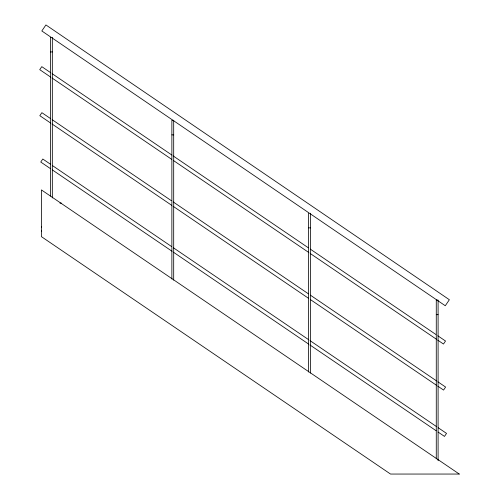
<?xml version="1.0" encoding="UTF-8"?>
<svg xmlns="http://www.w3.org/2000/svg" width="499" height="499" viewBox="0 0 499 499"><rect width="100%" height="100%" fill="white"/><g stroke="black" fill="none" stroke-linecap="round" stroke-linejoin="round"><path stroke-width="0.75" d="M50.511 51.933L52.333 51.933M171.868 134.88L173.689 134.88M59.924 203.112L61.439 203.112M308.607 227.862L310.428 227.862M436.276 314.676L438.097 314.676M50.804 72.773L41.791 66.648L39.739 69.66L50.686 77.102M52.089 73.646L171.862 155.039M173.147 155.919L308.37 247.816M310.297 249.126L435.864 334.461M437.791 335.771L445.52 341.023L443.474 344.036L437.679 340.1M51.977 77.975L171.743 159.368M173.677 160.678L308.893 252.575M310.185 253.455L436.388 339.22M50.243 118.369L41.872 112.68L39.826 115.693L50.773 123.134M52.177 119.685L171.3 200.642M173.228 201.952L308.451 293.849M310.384 295.159L436.588 380.93M437.879 381.804L445.601 387.056L443.555 390.068L437.76 386.132M52.058 124.008L171.824 205.401M173.116 206.28L308.332 298.171M310.266 299.487L436.475 385.259M50.53 164.271L42.802 159.019L40.75 162.032L50.411 168.6M52.457 165.587L171.581 246.543M173.515 247.853L308.738 339.75M310.022 340.624L436.232 426.396M438.159 427.712L446.53 433.4L444.484 436.413L438.047 432.034M52.345 169.909L172.111 251.303M173.396 252.182L308.619 344.079M309.91 344.952L436.114 430.724M50.836 37.101L41.822 30.963L45.92 24.95L449.374 299.737L445.276 305.75L310.147 213.715M52.121 37.974L308.862 212.842M438.097 460.708L438.097 300.105L436.276 300.105L436.276 458.843M310.428 373.121L310.428 213.291L308.607 213.291L308.607 372.023M173.689 280.139L173.689 120.309L171.868 120.309L171.868 279.041M52.333 197.966L52.333 37.363L50.511 37.363L50.511 196.095M41.436 227.207A1.229 1.229 0 0 1 41.685 226.702M41.685 231.349A1.229 1.229 0 0 1 41.436 230.85M459.261 474.05L390.53 474.05L41.405 236.645L41.405 189.907L459.261 474.05"/></g></svg>
